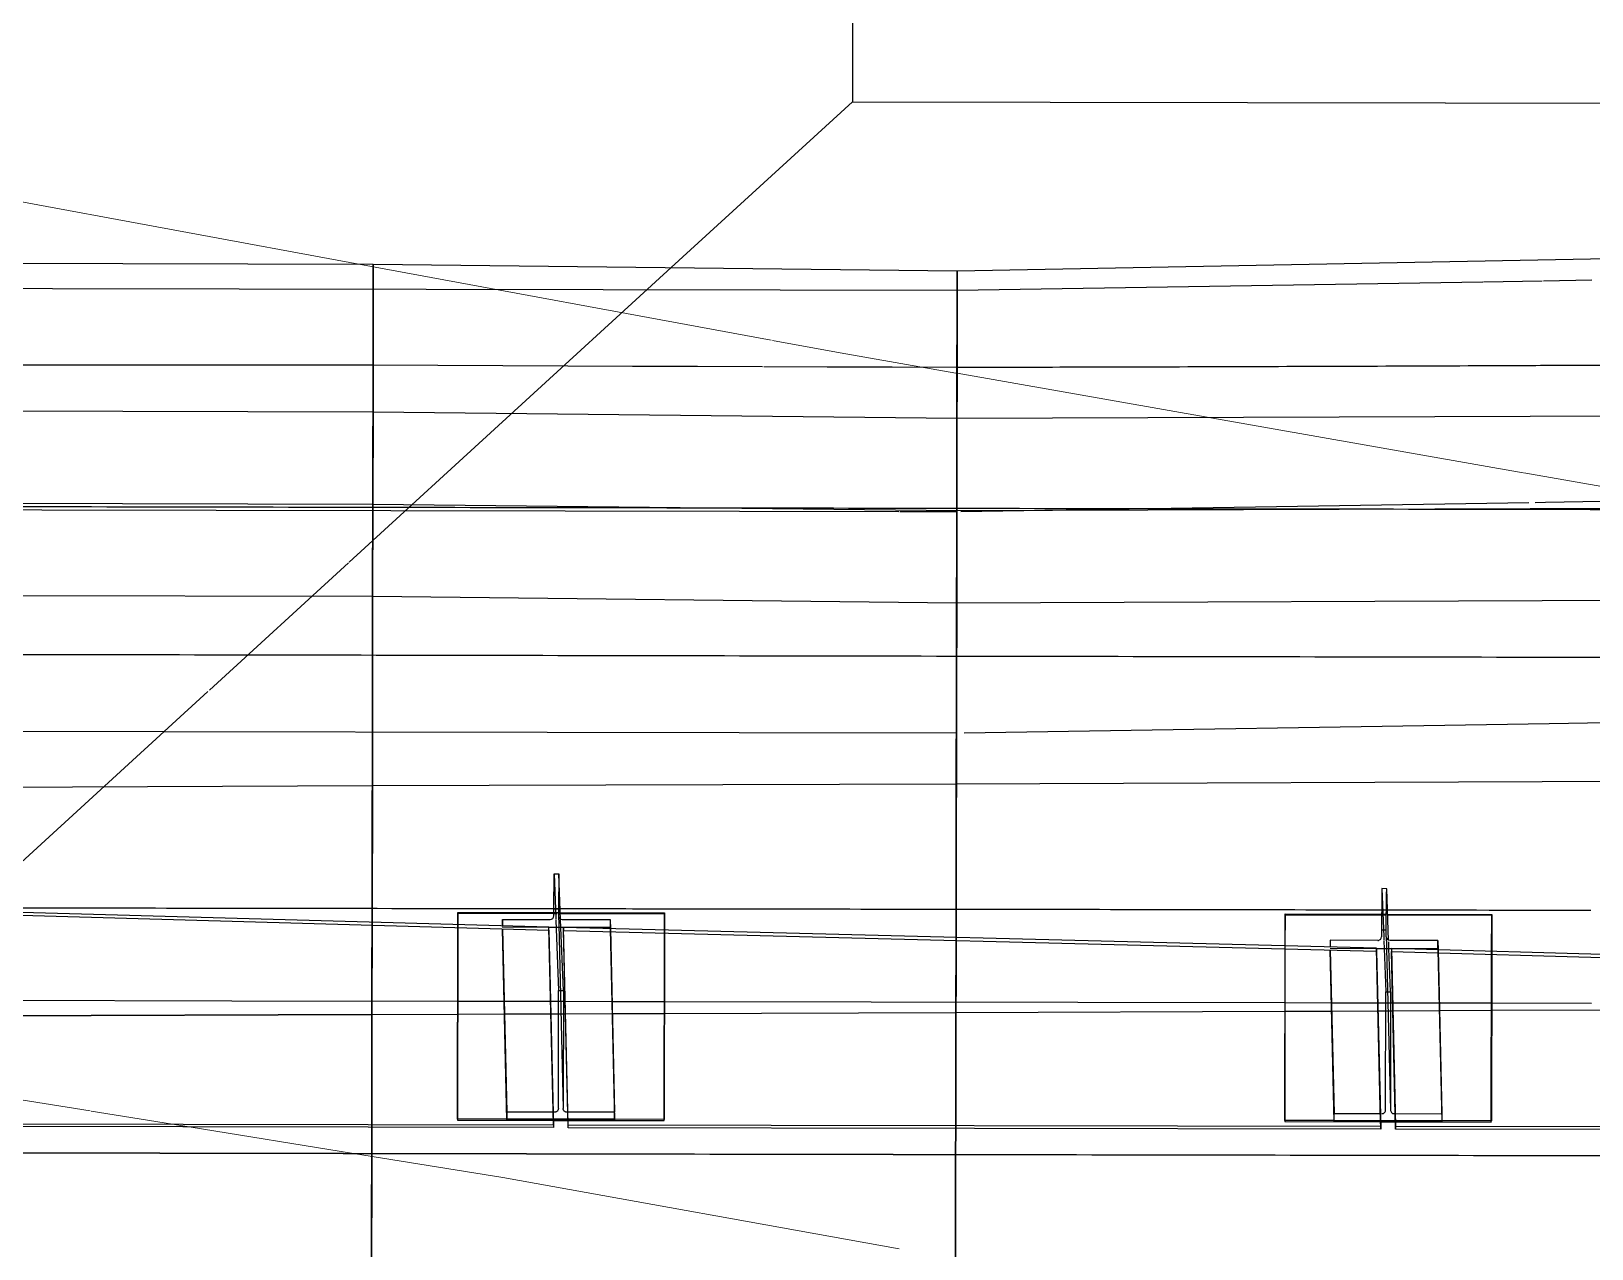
# Model space of a CAD drawing. Header units: metres. Extents: x -1147 to -802, y 5 to 567.
# Drawn here: x -996.634 to -994.52, y 509.328 to 510.978 of the extents above; entities that cross this region are included whole.
import ezdxf

# ---------------------------------------------------------------- set-up
doc = ezdxf.new("R2010")
doc.units = ezdxf.units.M
doc.layers.add('A-GENM', color=7, linetype='Continuous', lineweight=35)

# ---------------------------------------------------------------- blocks, each defined once
blk = doc.blocks.new('T2DPAA-T2D-PWA-SU-M2D-000002_dwg-40815123-DRG-2873010 - GENERAL ARRANGEMENT PLAN')
at = {"color": 7, "lineweight": 18, "true_color": 0xf0f0f0}
for p, q in [((-191.4728, 1036.8991), (-191.434, 1036.3993)), ((-191.434, 1036.3993), (-191.39, 1035.8328)), ((-192.5797, 1035.893), (-192.6002, 1036.0968)), ((-192.5351, 1035.3489), (-192.5797, 1035.893)), ((-191.3899, 1035.8309), (-191.3827, 1035.7381)), ((-191.3827, 1035.7381), (-191.369, 1035.5794)), ((-191.3688, 1035.5778), (-191.3019, 1034.802))]:
    blk.add_line(p, q, dxfattribs=at)
at = {"color": 254, "lineweight": 18, "true_color": 0xeaeaea}
for p, q in [((-192.6364, 1036.4566), (-192.6713, 1036.8036)), ((-192.6228, 1036.3211), (-192.6363, 1036.4551)), ((-192.6002, 1036.0969), (-192.6228, 1036.3211))]:
    blk.add_line(p, q, dxfattribs=at)
at = {"color": 7, "lineweight": 18, "true_color": 0xf0f0f0, "flags": 128}
blk.add_lwpolyline([(-191.3018, 1034.8008), (-191.2574, 1034.2872), (-191.1292, 1032.8582)], dxfattribs=at)
blk = doc.blocks.new('T2DPAA-T2D-PWA-SU-M2D-000100_Survey_rvt-1-DRG-2873010 - GENERAL ARRANGEMENT PLAN')
at = {"color": 254, "lineweight": 18, "true_color": 0xe1e1e1, "rotation": 75.11694444444437}
blk.add_blockref('T2DPAA-T2D-PWA-SU-M2D-000002_dwg-40815123-DRG-2873010 - GENERAL ARRANGEMENT PLAN', (-45.8213, 429.4778), dxfattribs=at)
blk = doc.blocks.new('T2DPAA-T2D-C3S-RW-M2D-100010_dwg-40802999-DRG-2873010 - GENERAL ARRANGEMENT PLAN')
at = {"color": 254, "lineweight": 25, "true_color": 0xd5d5d5}
for p, q in [((26.9635, -640.0923), (26.8267, -639.5739)), ((27.0416, -640.3883), (26.9635, -640.0923)), ((27.0576, -640.4491), (27.0416, -640.3883)), ((27.0737, -640.51), (27.0576, -640.4491)), ((27.0772, -640.5232), (27.0737, -640.51)), ((27.0781, -640.5267), (27.0774, -640.524)), ((27.0788, -640.5293), (27.0781, -640.5267)), ((27.0949, -640.5903), (27.0788, -640.5293)), ((27.113, -640.659), (27.0949, -640.5903)), ((27.3276, -641.4722), (27.113, -640.659)), ((27.3436, -641.533), (27.3276, -641.4722)), ((27.3597, -641.5938), (27.3436, -641.533)), ((27.3632, -641.6071), (27.3597, -641.5938)), ((27.3641, -641.6106), (27.3634, -641.608)), ((27.3648, -641.6132), (27.3641, -641.6106)), ((27.3809, -641.6742), (27.3648, -641.6132)), ((27.399, -641.7429), (27.3809, -641.6742)), ((27.4336, -641.8739), (27.399, -641.7429))]:
    blk.add_line(p, q, dxfattribs=at)
at = {"color": 254, "lineweight": 25, "true_color": 0xe1e1e1}
for p, q in [((27.837, -640.7967), (27.8568, -640.8715)), ((28.1468, -640.795), (28.3407, -641.4804)), ((27.8582, -640.8766), (28.0678, -641.6176)), ((28.341, -641.4813), (28.3626, -641.5576)), ((28.3631, -641.5594), (28.381, -641.6225))]:
    blk.add_line(p, q, dxfattribs=at)
at = {"color": 254, "lineweight": 25, "true_color": 0xe1e1e1, "flags": 128}
for points in [[(27.7693, -639.3642), (27.9633, -640.0992), (28.1468, -640.795)], [(27.48, -639.4437), (27.7816, -640.5867), (27.8367, -640.7955)], [(27.2261, -639.6573), (27.4916, -640.6632), (27.5667, -640.948)], [(27.5695, -640.9583), (27.7852, -641.7209), (28.0562, -642.6723), (28.319, -643.5797)], [(28.07, -641.6255), (28.0739, -641.6393), (28.3447, -642.5901), (28.609, -643.5026)]]:
    blk.add_lwpolyline(points, dxfattribs=at)
blk = doc.blocks.new('T2DPAA-T2D-PWC-RW-M2D-100010_RoadDesign_rvt-1-DRG-2873010 - GENERAL ARRANGEMENT PLAN')
at = {"color": 254, "lineweight": 18, "true_color": 0xe3e3e3, "rotation": 75.11694444444437}
blk.add_blockref('T2DPAA-T2D-C3S-RW-M2D-100010_dwg-40802999-DRG-2873010 - GENERAL ARRANGEMENT PLAN', (-1722.337, 648.0105), dxfattribs=at)
blk = doc.blocks.new('CappingBeam_RS39A_CB04 - CappingBeam_RS39A_CB04-57951987-DRG-2873010 - GENERAL ARRANGEMENT PLAN')
at = {"layer": 'A-GENM', "color": 253, "lineweight": 25, "true_color": 0xa3a3a3}
blk.add_open_spline([(109.4872, -4.711), (109.5435, -4.9245), (109.6562, -5.3515), (109.8816, -6.2056), (110.1633, -7.2733), (110.5014, -8.5546), (110.8394, -9.8358), (111.1775, -11.1169), (111.4334, -12.0866), (111.5765, -12.6293), (111.6071, -12.7449)], degree=3, knots=[0, 0, 0, 0, 0.0208333, 0.0416667, 0.0833333, 0.125, 0.1666667, 0.2083333, 0.25, 0.2612826, 0.2612826, 0.2612826, 0.2612826], dxfattribs=at)
at = {"layer": 'A-GENM', "color": 9, "lineweight": 25, "true_color": 0xbebebe}
for points in [[(110.5014, -8.5546), (110.6141, -8.9816), (110.7268, -9.4087), (110.8394, -9.8358)], [(110.8394, -9.8358), (110.9521, -10.2628), (111.0648, -10.6899), (111.1775, -11.1169)]]:
    blk.add_open_spline(points, degree=3, dxfattribs=at)
blk = doc.blocks.new('SCR_SW_4 - SCR_SW_4-66993695-DRG-2873010 - GENERAL ARRANGEMENT PLAN')
at = {"layer": 'A-GENM', "color": 253, "lineweight": 25, "true_color": 0xa3a3a3}
for p, q in [((0.0067, 0.2675), (1.1004, 0.2963)), ((1.1004, 0.2963), (1.1004, 0.2924)), ((1.1004, 0.2963), (1.1024, 0.0059)), ((1.1004, 0.2924), (0.0067, 0.2635)), ((1.1025, -0.0039), (1.1004, 0.2924)), ((0, 0), (0.0067, 0.2672)), ((0.0067, 0.2635), (0, -0.004)), ((0.0067, 0.2635), (0.0067, 0.2675)), ((1.1024, 0), (0.0001, 0)), ((1.1024, 0.0059), (1.1025, 0)), ((1.1025, -0.0039), (1.1025, 0)), ((0, 0), (0, -0.004)), ((0, -0.004), (1.1025, -0.0039))]:
    blk.add_line(p, q, dxfattribs=at)
blk = doc.blocks.new('SCR_SW_5 - SCR_SW_5-66993696-DRG-2873010 - GENERAL ARRANGEMENT PLAN')
at = {"layer": 'A-GENM', "color": 253, "lineweight": 25, "true_color": 0xa3a3a3}
for p, q in [((0.0061, 0.2411), (1.1077, 0.267)), ((1.1077, 0.263), (0.0061, 0.2371)), ((1.1009, 0), (1.1077, 0.267)), ((1.1009, -0.004), (1.1077, 0.263)), ((1.1077, 0.267), (1.1077, 0.263)), ((0.0061, 0.2371), (0, -0.0039)), ((0.0002, 0.0059), (0.0061, 0.2408)), ((0.0061, 0.2411), (0.0061, 0.2371)), ((0, 0), (0.0002, 0.0059)), ((0, -0.0039), (0, 0)), ((1.1009, 0), (0.0001, 0)), ((0, -0.0039), (1.1009, -0.004)), ((1.1009, -0.004), (1.1009, 0))]:
    blk.add_line(p, q, dxfattribs=at)
blk = doc.blocks.new('SCR_SW_6 - SCR_SW_6-66993697-DRG-2873010 - GENERAL ARRANGEMENT PLAN')
at = {"layer": 'A-GENM', "color": 253, "lineweight": 25, "true_color": 0xa3a3a3}
for p, q in [((0.0053, 0.2117), (1.107, 0.2405)), ((1.107, 0.2366), (0.0053, 0.2077)), ((1.107, 0.2405), (1.101, 0)), ((1.101, -0.004), (1.107, 0.2366)), ((1.107, 0.2405), (1.107, 0.2366)), ((0.0053, 0.2077), (0.0053, 0.2117)), ((0.0053, 0.2077), (0, -0.004)), ((0.0053, 0.2114), (0.0002, 0.0059)), ((0.0002, 0.0059), (0, 0)), ((0, 0), (0, -0.004)), ((1.101, 0), (0.0001, 0)), ((0, -0.004), (1.101, -0.004)), ((1.101, 0), (1.101, -0.004))]:
    blk.add_line(p, q, dxfattribs=at)
blk = doc.blocks.new('POST_1780_1A_250UB - 1A-68650723-DRG-2873010 - GENERAL ARRANGEMENT PLAN')
at = {"layer": 'A-GENM', "color": 253, "lineweight": 25, "true_color": 0xa3a3a3}
for p, q in [((-1096.3565, 509.7881), (-1096.3561, 509.8359)), ((-1096.3561, 509.836), (-1096.3497, 509.836)), ((-1096.3561, 509.8359), (-1096.3543, 509.7881)), ((-1096.3497, 509.8359), (-1096.3501, 509.7881)), ((-1096.3474, 509.7738), (-1096.3497, 509.8359)), ((-1096.4263, 509.7654), (-1096.4263, 509.7743)), ((-1096.4263, 509.7743), (-1096.4261, 509.7654)), ((-1096.4263, 509.7743), (-1096.3615, 509.7742)), ((-1096.3565, 509.7791), (-1096.3565, 509.7881)), ((-1096.3501, 509.7881), (-1096.3565, 509.7881)), ((-1096.3543, 509.7881), (-1096.354, 509.7791)), ((-1096.354, 509.7791), (-1096.3538, 509.7742)), ((-1096.3537, 509.773), (-1096.3501, 509.6779)), ((-1096.3501, 509.7881), (-1096.3501, 509.7791)), ((-1096.3501, 509.779), (-1096.3499, 509.7678)), ((-1096.3499, 509.7678), (-1096.344, 509.518)), ((-1096.3437, 509.6779), (-1096.3474, 509.7738)), ((-1096.3451, 509.7741), (-1096.2803, 509.774)), ((-1096.2803, 509.774), (-1096.2804, 509.7632)), ((-1096.2803, 509.774), (-1096.28, 509.7615)), ((-1096.3633, 509.7634), (-1096.4264, 509.7635)), ((-1096.4202, 509.5021), (-1096.4263, 509.7615)), ((-1096.426, 509.7615), (-1096.4202, 509.5132)), ((-1096.2804, 509.7632), (-1096.3633, 509.7634)), ((-1096.2803, 509.7615), (-1096.2742, 509.5019)), ((-1096.28, 509.7615), (-1096.2742, 509.5129)), ((-1096.3504, 509.5181), (-1096.3501, 509.6779)), ((-1096.3501, 509.6779), (-1096.3477, 509.6779)), ((-1096.3469, 509.6779), (-1096.3437, 509.6779)), ((-1096.3437, 509.6779), (-1096.344, 509.5181)), ((-1096.4202, 509.5132), (-1096.4202, 509.5021)), ((-1096.3576, 509.5131), (-1096.4202, 509.5132)), ((-1096.3573, 509.502), (-1096.4202, 509.5021)), ((-1096.3554, 509.5131), (-1096.3568, 509.5131)), ((-1096.3373, 509.502), (-1096.3568, 509.502)), ((-1096.2745, 509.5129), (-1096.3375, 509.513)), ((-1096.2742, 509.5019), (-1096.3373, 509.502)), ((-1096.2742, 509.5019), (-1096.2742, 509.5129))]:
    blk.add_line(p, q, dxfattribs=at)
for centre, start_param, end_param in [((-1096.3615, 509.7791), 4.686779, 6.257575), ((-1096.3451, 509.7791), 3.115983, 4.686779)]:
    blk.add_ellipse(centre, major_axis=(0.005, 0.00012), ratio=0.989154, start_param=start_param, end_param=end_param, dxfattribs=at)
for points in [[(-1096.3518, 509.5146), (-1096.3521, 509.5143), (-1096.3526, 509.5139), (-1096.3532, 509.5136), (-1096.3535, 509.5135)], [(-1096.3504, 509.5181), (-1096.3504, 509.5177), (-1096.3505, 509.5168), (-1096.351, 509.5156), (-1096.3515, 509.5149), (-1096.3518, 509.5146)], [(-1096.3426, 509.5146), (-1096.3429, 509.5149), (-1096.3434, 509.5156), (-1096.3439, 509.5168), (-1096.344, 509.5177), (-1096.344, 509.5181)], [(-1096.3409, 509.5134), (-1096.3412, 509.5136), (-1096.3418, 509.5139), (-1096.3423, 509.5143), (-1096.3426, 509.5146)], [(-1096.339, 509.513), (-1096.3393, 509.5131), (-1096.34, 509.5131), (-1096.3406, 509.5133), (-1096.3409, 509.5134)]]:
    blk.add_open_spline(points, degree=3, dxfattribs=at)
for points in [[(-1096.3544, 509.5132), (-1096.3545, 509.5132), (-1096.3548, 509.5131), (-1096.3551, 509.5131), (-1096.3553, 509.5131), (-1096.3554, 509.5131)], [(-1096.3535, 509.5135), (-1096.3536, 509.5134), (-1096.3538, 509.5133), (-1096.3541, 509.5132), (-1096.3543, 509.5132), (-1096.3544, 509.5132)]]:
    blk.add_open_spline(points, degree=3, knots=[-1, -1, -1, -1, -0.571429, -0.285714, 0, 0, 0, 0], dxfattribs=at)
blk = doc.blocks.new('POST_1600_1A_250UB - 1A-68650724-DRG-2873010 - GENERAL ARRANGEMENT PLAN')
at = {"layer": 'A-GENM', "color": 253, "lineweight": 25, "true_color": 0xa3a3a3}
for p, q in [((-1095.2344, 509.8159), (-1095.2345, 509.8079)), ((-1095.228, 509.8158), (-1095.2344, 509.8159)), ((-1095.2344, 509.8159), (-1095.232, 509.7507)), ((-1095.2281, 509.8079), (-1095.228, 509.8158)), ((-1095.2254, 509.7457), (-1095.228, 509.8158)), ((-1095.2345, 509.8079), (-1095.2349, 509.7597)), ((-1095.2285, 509.7597), (-1095.2281, 509.8079)), ((-1095.2364, 509.7472), (-1095.238, 509.7461)), ((-1095.2349, 509.7597), (-1095.2349, 509.7507)), ((-1095.2285, 509.7597), (-1095.2349, 509.7597)), ((-1095.232, 509.7507), (-1095.2318, 509.7457)), ((-1095.2285, 509.7507), (-1095.2285, 509.7597)), ((-1095.2285, 509.7505), (-1095.2282, 509.7394)), ((-1095.2254, 509.7461), (-1095.227, 509.7472)), ((-1095.2399, 509.7457), (-1095.3047, 509.7459)), ((-1095.3047, 509.7459), (-1095.3047, 509.7368)), ((-1095.3047, 509.7459), (-1095.3045, 509.7368)), ((-1095.3047, 509.7351), (-1095.2418, 509.735)), ((-1095.2992, 509.5001), (-1095.3047, 509.7328)), ((-1095.3044, 509.7328), (-1095.2992, 509.5112)), ((-1095.2418, 509.735), (-1095.1587, 509.7348)), ((-1095.238, 509.7461), (-1095.2389, 509.7458)), ((-1095.2317, 509.7447), (-1095.2314, 509.7349)), ((-1095.2314, 509.7349), (-1095.2291, 509.6759)), ((-1095.2282, 509.7394), (-1095.2281, 509.7349)), ((-1095.2281, 509.7349), (-1095.223, 509.516)), ((-1095.2235, 509.7457), (-1095.2254, 509.7461)), ((-1095.225, 509.7349), (-1095.2253, 509.7438)), ((-1095.2227, 509.6759), (-1095.225, 509.7349)), ((-1095.1587, 509.7456), (-1095.2235, 509.7457)), ((-1095.1587, 509.7348), (-1095.1587, 509.7456)), ((-1095.1587, 509.7456), (-1095.1584, 509.7329)), ((-1095.1587, 509.7329), (-1095.1532, 509.4999)), ((-1095.1584, 509.7329), (-1095.1532, 509.5109)), ((-1095.2294, 509.5162), (-1095.2291, 509.6759)), ((-1095.2291, 509.6759), (-1095.2268, 509.6759)), ((-1095.2257, 509.6759), (-1095.2227, 509.6759)), ((-1095.2227, 509.6759), (-1095.223, 509.5161)), ((-1095.2992, 509.5001), (-1095.2992, 509.5112)), ((-1095.2992, 509.5112), (-1095.2366, 509.5111)), ((-1095.2363, 509.5), (-1095.2992, 509.5001)), ((-1095.2163, 509.5), (-1095.2363, 509.5)), ((-1095.2344, 509.5111), (-1095.2334, 509.5112)), ((-1095.2334, 509.5112), (-1095.2325, 509.5115)), ((-1095.2325, 509.5115), (-1095.2309, 509.5126)), ((-1095.2216, 509.5126), (-1095.2199, 509.5115)), ((-1095.2199, 509.5115), (-1095.218, 509.5111)), ((-1095.2166, 509.5111), (-1095.1535, 509.5109)), ((-1095.1532, 509.4999), (-1095.2163, 509.5)), ((-1095.1532, 509.5109), (-1095.1532, 509.4999))]:
    blk.add_line(p, q, dxfattribs=at)
for centre, start_param, end_param in [((-1095.2399, 509.7507), 5.472472, 6.257893), ((-1095.2235, 509.7507), 3.116277, 3.901699), ((-1095.2399, 509.7507), 4.687085, 4.78717), ((-1095.2399, 509.7507), 4.78717, 4.887255)]:
    blk.add_ellipse(centre, major_axis=(0.005, 0.00012), ratio=0.989156, start_param=start_param, end_param=end_param, dxfattribs=at)
for points in [[(-1095.2309, 509.5126), (-1095.2304, 509.5131), (-1095.2297, 509.5142), (-1095.2294, 509.5155), (-1095.2294, 509.5162)], [(-1095.223, 509.5161), (-1095.223, 509.5155), (-1095.2227, 509.5142), (-1095.222, 509.513), (-1095.2216, 509.5126)]]:
    blk.add_open_spline(points, degree=3, dxfattribs=at)
blk = doc.blocks.new('PLATE ph - PLATE ph-V16-DRG-2873010 - GENERAL ARRANGEMENT PLAN')
at = {"layer": 'A-GENM', "color": 253, "lineweight": 25, "true_color": 0xa3a3a3}
for p, q in [((-1096.4867, 509.7822), (-1096.4868, 509.7671)), ((-1096.4867, 509.7822), (-1096.4865, 509.7837)), ((-1096.3568, 509.7819), (-1096.4867, 509.7822)), ((-1096.4865, 509.7837), (-1096.3568, 509.7834)), ((-1096.4865, 509.7671), (-1096.4865, 509.7822)), ((-1096.3565, 509.7834), (-1096.3501, 509.7834)), ((-1096.3521, 509.7819), (-1096.3565, 509.7819)), ((-1096.3477, 509.7834), (-1096.2065, 509.7831)), ((-1096.2067, 509.7816), (-1096.3477, 509.7819)), ((-1096.2068, 509.7596), (-1096.2067, 509.7816)), ((-1096.2065, 509.7831), (-1096.2067, 509.7816)), ((-1096.2065, 509.7831), (-1096.2066, 509.7596)), ((-1096.4868, 509.7671), (-1096.4872, 509.5023)), ((-1096.487, 509.5038), (-1096.4865, 509.7671)), ((-1096.2072, 509.5017), (-1096.2068, 509.7596)), ((-1096.2066, 509.7596), (-1096.207, 509.5032)), ((-1096.487, 509.5038), (-1096.4872, 509.5023)), ((-1096.4872, 509.5023), (-1096.3573, 509.502)), ((-1096.4203, 509.5036), (-1096.487, 509.5038)), ((-1096.3573, 509.5035), (-1096.4203, 509.5036)), ((-1096.3373, 509.5035), (-1096.3568, 509.5035)), ((-1096.3568, 509.502), (-1096.3373, 509.502)), ((-1096.2743, 509.5034), (-1096.3373, 509.5035)), ((-1096.3373, 509.502), (-1096.2072, 509.5017)), ((-1096.2072, 509.5032), (-1096.2743, 509.5034)), ((-1096.2072, 509.5017), (-1096.207, 509.5032))]:
    blk.add_line(p, q, dxfattribs=at)
blk = doc.blocks.new('PLATE ph - PLATE ph-V17-DRG-2873010 - GENERAL ARRANGEMENT PLAN')
at = {"layer": 'A-GENM', "color": 253, "lineweight": 25, "true_color": 0xa3a3a3}
for p, q in [((-1095.3657, 509.7802), (-1095.3658, 509.7384)), ((-1095.3657, 509.7802), (-1095.3655, 509.7817)), ((-1095.2347, 509.7799), (-1095.3657, 509.7802)), ((-1095.3656, 509.7383), (-1095.3655, 509.7802)), ((-1095.3655, 509.7817), (-1095.2347, 509.7814)), ((-1095.2347, 509.7814), (-1095.2283, 509.7814)), ((-1095.2283, 509.7799), (-1095.2347, 509.7799)), ((-1095.2267, 509.7814), (-1095.0855, 509.7811)), ((-1095.0857, 509.7796), (-1095.2267, 509.7799)), ((-1095.0858, 509.7309), (-1095.0857, 509.7796)), ((-1095.0855, 509.7811), (-1095.0857, 509.7796)), ((-1095.0855, 509.7811), (-1095.0856, 509.7309)), ((-1095.3658, 509.7384), (-1095.3662, 509.5003)), ((-1095.366, 509.5018), (-1095.3656, 509.7383)), ((-1095.0862, 509.4997), (-1095.0858, 509.7309)), ((-1095.0856, 509.7309), (-1095.086, 509.5012)), ((-1095.366, 509.5018), (-1095.3662, 509.5003)), ((-1095.3662, 509.5003), (-1095.2363, 509.5)), ((-1095.2993, 509.5016), (-1095.366, 509.5018)), ((-1095.2364, 509.5015), (-1095.2993, 509.5016)), ((-1095.2163, 509.5015), (-1095.2364, 509.5015)), ((-1095.2363, 509.5), (-1095.2163, 509.5)), ((-1095.1533, 509.5014), (-1095.2163, 509.5015)), ((-1095.2163, 509.5), (-1095.0862, 509.4997)), ((-1095.0862, 509.5012), (-1095.1533, 509.5014)), ((-1095.0862, 509.4997), (-1095.086, 509.5012))]:
    blk.add_line(p, q, dxfattribs=at)
blk = doc.blocks.new('Top of Pavement - RL A - Top of Pavement - RL A-68818558-DRG-2873010 - GENERAL ARRANGEMENT PLAN')
at = {"layer": 'A-GENM', "color": 9, "lineweight": 25, "true_color": 0xbebebe}
for points, knots in [([(111.735, -9.7999), (111.7343, -9.7974), (111.6778, -9.5833), (111.5655, -9.1576), (111.398, -8.5228), (111.2305, -7.8881), (111.063, -7.2534), (110.8955, -6.6187), (110.756, -6.0897), (110.6443, -5.6666), (110.5606, -5.3492), (110.4768, -5.0318), (110.4011, -4.7447), (110.3532, -4.5633), (110.3333, -4.4877)], [0.29994541, 0.29994541, 0.29994541, 0.29994541, 0.3, 0.30454545, 0.30909091, 0.31363636, 0.31818182, 0.32272727, 0.32727273, 0.32954545, 0.33181818, 0.33409091, 0.33636364, 0.33798706, 0.33798706, 0.33798706, 0.33798706]), ([(112.4029, -12.3311), (112.347, -12.1195), (112.2354, -11.6964), (112.0679, -11.0617), (111.9011, -10.4297), (111.7902, -10.0092), (111.7351, -9.8003)], [0.28181818, 0.28181818, 0.28181818, 0.28181818, 0.28636364, 0.29090909, 0.29545455, 0.29994277, 0.29994277, 0.29994277, 0.29994277])]:
    blk.add_open_spline(points, degree=3, knots=knots, dxfattribs=at)
blk.add_open_spline([(111.2038, -8.5704), (111.2597, -8.7819), (111.3713, -9.2051), (111.5388, -9.8398), (111.7063, -10.4745), (111.8179, -10.8976), (111.8737, -11.1092)], degree=3, dxfattribs=at)
blk = doc.blocks.new('T2DPAA-T2D-C3S-RS-M3D-100334_rvt-1-DRG-2873010 - GENERAL ARRANGEMENT PLAN')
at = {"layer": 'A-GENM', "color": 254, "lineweight": 25, "true_color": 0xd1d1d1}
for p, q in [((-1095.9507, 511.9642), (-1095.952, 510.8819)), ((-1095.952, 510.8819), (-1096.1975, 510.6574)), ((-1095.952, 510.8819), (-1095.1488, 510.8805)), ((-1095.1482, 510.8805), (-1094.8851, 510.88)), ((-1096.1975, 510.6574), (-1096.6339, 510.2582)), ((-1096.6348, 510.2574), (-1096.8233, 510.085)), ((-1096.8256, 510.0829), (-1097.1463, 509.7896)), ((-1095.8121, 509.4558), (-1095.8123, 509.3563)), ((-1095.8123, 509.3563), (-1095.8121, 509.4558)), ((-1095.8123, 509.3563), (-1095.8124, 509.2558)), ((-1095.8124, 509.2558), (-1095.8123, 509.3563))]:
    blk.add_line(p, q, dxfattribs=at)
at = {"layer": 'A-GENM', "color": 253, "lineweight": 25, "true_color": 0xa3a3a3}
for p, q in [((-1095.8099, 510.6531), (-1094.2012, 510.6831)), ((-1101.3812, 510.6736), (-1096.6013, 510.662)), ((-1096.6013, 510.662), (-1096.6016, 510.462)), ((-1096.6016, 510.462), (-1096.6013, 510.662)), ((-1096.6015, 510.5347), (-1096.6013, 510.662)), ((-1096.6013, 510.662), (-1096.6015, 510.5347)), ((-1096.6013, 510.662), (-1095.8099, 510.6531)), ((-1095.8103, 510.4531), (-1095.8099, 510.6531)), ((-1095.8099, 510.6531), (-1095.8103, 510.4531)), ((-1095.8099, 510.6531), (-1095.8102, 510.5317)), ((-1095.8102, 510.5317), (-1095.8099, 510.6531)), ((-1096.6015, 510.5249), (-1096.6015, 510.5347)), ((-1096.6015, 510.5347), (-1096.6015, 510.5249)), ((-1095.8102, 510.5317), (-1095.8102, 510.5219)), ((-1095.8102, 510.5219), (-1095.8102, 510.5317)), ((-1096.5136, 510.5246), (-1096.6015, 510.5249)), ((-1096.4257, 510.5242), (-1096.5136, 510.5246)), ((-1096.3377, 510.5239), (-1096.4257, 510.5242)), ((-1096.2498, 510.5235), (-1096.3377, 510.5239)), ((-1096.1619, 510.5232), (-1096.2498, 510.5235)), ((-1101.3816, 510.4736), (-1096.6016, 510.462)), ((-1096.6016, 510.462), (-1096.6018, 510.337)), ((-1096.6018, 510.337), (-1096.6016, 510.462)), ((-1096.6016, 510.462), (-1095.8103, 510.4531)), ((-1095.8105, 510.3281), (-1095.8103, 510.4531)), ((-1095.8103, 510.4531), (-1095.8105, 510.3281)), ((-1095.8103, 510.4531), (-1094.2016, 510.4592)), ((-1095.8104, 510.376), (-1095.8106, 510.2888)), ((-1101.3818, 510.3486), (-1096.6018, 510.337)), ((-1096.6018, 510.337), (-1096.6021, 510.212)), ((-1096.6021, 510.212), (-1096.6018, 510.337)), ((-1096.6018, 510.337), (-1095.8105, 510.3281)), ((-1095.8107, 510.2031), (-1095.8105, 510.3281)), ((-1095.8105, 510.3281), (-1095.8107, 510.2031)), ((-1095.8105, 510.3281), (-1094.2018, 510.3342)), ((-1095.8106, 510.2888), (-1095.8108, 510.1869)), ((-1101.382, 510.2236), (-1096.6021, 510.212)), ((-1096.6021, 510.212), (-1096.6025, 509.9555)), ((-1096.6025, 509.9555), (-1096.6021, 510.212)), ((-1096.6021, 510.212), (-1095.8107, 510.2031)), ((-1095.8112, 509.9578), (-1095.8107, 510.2031)), ((-1095.8107, 510.2031), (-1095.8112, 509.9578)), ((-1095.8107, 510.2031), (-1094.2021, 510.2092)), ((-1095.8112, 509.9578), (-1094.2025, 509.9647)), ((-1095.8112, 509.9578), (-1094.2025, 509.9647)), ((-1101.0621, 509.9367), (-1096.6025, 509.9555)), ((-1101.0621, 509.9367), (-1096.6025, 509.9555)), ((-1096.6025, 509.9555), (-1096.6028, 509.7704)), ((-1096.6028, 509.7704), (-1096.6025, 509.9555)), ((-1096.6025, 509.9555), (-1095.8112, 509.9578)), ((-1096.6025, 509.9555), (-1095.8112, 509.9578)), ((-1095.8116, 509.7496), (-1095.8112, 509.9578)), ((-1095.8112, 509.9578), (-1095.8116, 509.7496)), ((-1096.6028, 509.7704), (-1096.6027, 509.8672)), ((-1096.6027, 509.8672), (-1096.6028, 509.7704)), ((-1096.6028, 509.7704), (-1096.6031, 509.6456)), ((-1096.6031, 509.6456), (-1096.6028, 509.7704)), ((-1096.603, 509.7028), (-1096.6028, 509.7704)), ((-1096.6028, 509.7704), (-1096.603, 509.7028)), ((-1095.8117, 509.648), (-1095.8116, 509.7496)), ((-1095.8116, 509.7496), (-1095.8117, 509.648)), ((-1096.6033, 509.5384), (-1096.603, 509.7028)), ((-1096.603, 509.7028), (-1096.6033, 509.5384)), ((-1097.3292, 509.6426), (-1096.6031, 509.6456)), ((-1096.6031, 509.6456), (-1097.3292, 509.6426)), ((-1096.6031, 509.6456), (-1096.6033, 509.4926)), ((-1096.6033, 509.4926), (-1096.6031, 509.6456)), ((-1096.6031, 509.6456), (-1096.487, 509.646)), ((-1096.6031, 509.6456), (-1096.487, 509.646)), ((-1096.487, 509.646), (-1096.4236, 509.6461)), ((-1096.487, 509.646), (-1096.4236, 509.6461)), ((-1096.4236, 509.6461), (-1096.3607, 509.6463)), ((-1096.4236, 509.6461), (-1096.3607, 509.6463)), ((-1096.3607, 509.6463), (-1096.347, 509.6464)), ((-1096.3607, 509.6463), (-1096.347, 509.6464)), ((-1096.3463, 509.6464), (-1096.3438, 509.6464)), ((-1096.3463, 509.6464), (-1096.3438, 509.6464)), ((-1096.3438, 509.6464), (-1096.3407, 509.6464)), ((-1096.3438, 509.6464), (-1096.3407, 509.6464)), ((-1096.3407, 509.6464), (-1096.2776, 509.6466)), ((-1096.3407, 509.6464), (-1096.2776, 509.6466)), ((-1096.2776, 509.6466), (-1096.207, 509.6468)), ((-1096.2776, 509.6466), (-1096.207, 509.6468)), ((-1096.207, 509.6468), (-1095.8117, 509.648)), ((-1096.207, 509.6468), (-1095.8117, 509.648)), ((-1095.812, 509.4912), (-1095.8117, 509.648)), ((-1095.8117, 509.648), (-1095.812, 509.4912)), ((-1095.8117, 509.648), (-1095.366, 509.6499)), ((-1095.8117, 509.648), (-1095.366, 509.6499)), ((-1095.366, 509.6499), (-1095.3028, 509.6501)), ((-1095.366, 509.6499), (-1095.3028, 509.6501)), ((-1095.3028, 509.6501), (-1095.2399, 509.6504)), ((-1095.3028, 509.6501), (-1095.2399, 509.6504)), ((-1095.2399, 509.6504), (-1095.2262, 509.6505)), ((-1095.2399, 509.6504), (-1095.2262, 509.6505)), ((-1095.2253, 509.6505), (-1095.2228, 509.6505)), ((-1095.2253, 509.6505), (-1095.2228, 509.6505)), ((-1095.2228, 509.6505), (-1095.2198, 509.6505)), ((-1095.2228, 509.6505), (-1095.2198, 509.6505)), ((-1095.2198, 509.6505), (-1095.1568, 509.6508)), ((-1095.2198, 509.6505), (-1095.1568, 509.6508)), ((-1095.1568, 509.6508), (-1095.086, 509.6511)), ((-1095.1568, 509.6508), (-1095.086, 509.6511)), ((-1095.086, 509.6511), (-1094.2467, 509.6547)), ((-1095.086, 509.6511), (-1094.2467, 509.6547)), ((-1096.6033, 509.4926), (-1096.6033, 509.5384)), ((-1096.6033, 509.5384), (-1096.6033, 509.4926)), ((-1096.6034, 509.4572), (-1096.6033, 509.4926)), ((-1096.6033, 509.4926), (-1096.6034, 509.4572)), ((-1096.6033, 509.4926), (-1096.6034, 509.4572)), ((-1096.6034, 509.4572), (-1096.6033, 509.4926)), ((-1095.8121, 509.4558), (-1095.812, 509.4912)), ((-1095.812, 509.4912), (-1095.8121, 509.4558))]:
    blk.add_line(p, q, dxfattribs=at)
at = {"layer": 'A-GENM', "color": 9, "lineweight": 25, "true_color": 0xbebebe}
for p, q in [((-1096.074, 510.5229), (-1096.1619, 510.5232)), ((-1095.8102, 510.5219), (-1095.8103, 510.428)), ((-1095.8103, 510.428), (-1095.8102, 510.5219)), ((-1095.8104, 510.4263), (-1095.8104, 510.376)), ((-1095.8104, 510.376), (-1095.8104, 510.4263)), ((-1095.8108, 510.1869), (-1095.811, 510.0557)), ((-1095.811, 510.0557), (-1095.8108, 510.1869)), ((-1095.8114, 509.8225), (-1095.811, 510.0557)), ((-1095.8116, 509.7496), (-1095.8114, 509.8225)), ((-1095.812, 509.4912), (-1095.8121, 509.4558)), ((-1095.8121, 509.4558), (-1095.812, 509.4912)), ((-1096.6034, 509.4572), (-1096.6038, 509.2572)), ((-1096.6038, 509.2572), (-1096.6034, 509.4572)), ((-1096.6036, 509.374), (-1096.6034, 509.4572)), ((-1096.6034, 509.4572), (-1096.6036, 509.374)), ((-1095.8124, 509.2558), (-1095.8121, 509.4558)), ((-1095.8121, 509.4558), (-1095.8124, 509.2558)), ((-1096.6038, 509.2572), (-1096.6036, 509.374)), ((-1096.6036, 509.374), (-1096.6038, 509.2572))]:
    blk.add_line(p, q, dxfattribs=at)
at = {"layer": 'A-GENM', "color": 253, "lineweight": 25, "true_color": 0xa3a3a3, "flags": 128}
for points in [[(-1096.6027, 509.8672), (-1096.6024, 510.0316), (-1096.6021, 510.196), (-1096.6018, 510.3605), (-1096.6015, 510.5249)], [(-1096.6015, 510.5249), (-1096.6018, 510.3605), (-1096.6021, 510.196), (-1096.6024, 510.0316), (-1096.6027, 509.8672)], [(-1095.8108, 510.1869), (-1095.8106, 510.2888), (-1095.8104, 510.376)]]:
    blk.add_lwpolyline(points, dxfattribs=at)
at = {"layer": 'A-GENM', "color": 9, "lineweight": 25, "true_color": 0xbebebe, "flags": 128}
for points in [[(-1095.8102, 510.5219), (-1095.8981, 510.5222), (-1095.986, 510.5225), (-1096.0722, 510.5229)], [(-1095.811, 510.0557), (-1095.8114, 509.8225), (-1095.8116, 509.7496)], [(-1095.8116, 509.7496), (-1095.8118, 509.5894), (-1095.812, 509.4912)], [(-1095.812, 509.4912), (-1095.8118, 509.5894), (-1095.8116, 509.7496)]]:
    blk.add_lwpolyline(points, dxfattribs=at)
at = {"layer": 'A-GENM', "color": 253, "lineweight": 25, "true_color": 0xa3a3a3}
for points in [[(-1096.6015, 510.5249), (-1096.7785, 510.525), (-1096.9556, 510.5251), (-1097.1326, 510.5253)], [(-1095.7105, 510.5221), (-1095.7321, 510.522), (-1095.7536, 510.522), (-1095.7752, 510.5219)], [(-1094.9164, 510.5249), (-1094.9424, 510.5248), (-1094.9683, 510.5247), (-1094.9942, 510.5246)]]:
    blk.add_open_spline(points, degree=3, dxfattribs=at)
at = {"layer": 'A-GENM', "color": 9, "lineweight": 25, "true_color": 0xbebebe}
for points in [[(-1095.7752, 510.5219), (-1095.7863, 510.5219), (-1095.7975, 510.5219), (-1095.8086, 510.5219)], [(-1095.6314, 510.5223), (-1095.6578, 510.5222), (-1095.6842, 510.5222), (-1095.7105, 510.5221)], [(-1095.4527, 510.5228), (-1095.5123, 510.5226), (-1095.5718, 510.5224), (-1095.6314, 510.5223)], [(-1095.2739, 510.5234), (-1095.3335, 510.5232), (-1095.3931, 510.523), (-1095.4527, 510.5228)], [(-1095.0952, 510.5241), (-1095.1548, 510.5239), (-1095.2144, 510.5236), (-1095.2739, 510.5234)], [(-1094.9942, 510.5246), (-1095.0279, 510.5244), (-1095.0615, 510.5243), (-1095.0952, 510.5241)], [(-1096.3501, 509.7885), (-1096.3522, 509.7885), (-1096.3544, 509.7885), (-1096.3565, 509.7885)], [(-1095.2283, 509.7868), (-1095.2304, 509.7868), (-1095.2325, 509.7868), (-1095.2347, 509.7868)], [(-1094.9515, 509.7862), (-1095.0433, 509.7864), (-1095.1351, 509.7866), (-1095.2269, 509.7868)]]:
    blk.add_open_spline(points, degree=3, dxfattribs=at)
for points, knots in [([(-1096.3568, 509.7885), (-1096.4631, 509.7886), (-1096.7263, 509.789), (-1096.9895, 509.7894), (-1097.1463, 509.7896)], [0.8135487, 0.8135487, 0.8135487, 0.8135487, 0.8888889, 1, 1, 1, 1]), ([(-1095.7348, 509.7876), (-1095.8916, 509.7878), (-1096.096, 509.7881), (-1096.3004, 509.7884), (-1096.3479, 509.7885)], [0.6666667, 0.6666667, 0.6666667, 0.6666667, 0.7777778, 0.81146, 0.81146, 0.81146, 0.81146]), ([(-1095.2347, 509.7868), (-1095.2445, 509.7868), (-1095.4112, 509.7871), (-1095.5779, 509.7874), (-1095.7348, 509.7876)], [0.5485718, 0.5485718, 0.5485718, 0.5485718, 0.5555556, 0.6666667, 0.6666667, 0.6666667, 0.6666667])]:
    blk.add_open_spline(points, degree=3, knots=knots, dxfattribs=at)
at = {"layer": 'A-GENM', "color": 253, "lineweight": 25, "true_color": 0xa3a3a3, "rotation": 75.11694444444437}
for name in ['Top of Pavement - RL A - Top of Pavement - RL A-68818558-DRG-2873010 - GENERAL ARRANGEMENT PLAN', 'CappingBeam_RS39A_CB04 - CappingBeam_RS39A_CB04-57951987-DRG-2873010 - GENERAL ARRANGEMENT PLAN']:
    blk.add_blockref(name, (-1134.0578, 404.8616), dxfattribs=at)
at = {"layer": 'A-GENM', "color": 253, "lineweight": 25, "true_color": 0xa3a3a3}
for name in ['POST_1780_1A_250UB - 1A-68650723-DRG-2873010 - GENERAL ARRANGEMENT PLAN', 'POST_1600_1A_250UB - 1A-68650724-DRG-2873010 - GENERAL ARRANGEMENT PLAN', 'PLATE ph - PLATE ph-V16-DRG-2873010 - GENERAL ARRANGEMENT PLAN', 'PLATE ph - PLATE ph-V17-DRG-2873010 - GENERAL ARRANGEMENT PLAN']:
    blk.add_blockref(name, (0, 0), dxfattribs=at)
at = {"layer": 'A-GENM', "color": 253, "lineweight": 25, "true_color": 0xa3a3a3, "extrusion": (0, 0, -1)}
for name, p, rotation in [('SCR_SW_4 - SCR_SW_4-66993695-DRG-2873010 - GENERAL ARRANGEMENT PLAN', (1096.3571, 509.4961), 0.1018919239195572), ('SCR_SW_5 - SCR_SW_5-66993696-DRG-2873010 - GENERAL ARRANGEMENT PLAN', (1095.2361, 509.4941), 0.1019004668239281), ('SCR_SW_6 - SCR_SW_6-66993697-DRG-2873010 - GENERAL ARRANGEMENT PLAN', (1094.1151, 509.4922), 0.1018999999593947)]:
    blk.add_blockref(name, p, dxfattribs=dict(at, rotation=rotation))

msp = doc.modelspace()

# ---------------------------------------------------------------- block references
at = {"lineweight": 5}
for name in ['T2DPAA-T2D-PWC-RW-M2D-100010_RoadDesign_rvt-1-DRG-2873010 - GENERAL ARRANGEMENT PLAN', 'T2DPAA-T2D-C3S-RS-M3D-100334_rvt-1-DRG-2873010 - GENERAL ARRANGEMENT PLAN']:
    msp.add_blockref(name, (100.4304, 0), dxfattribs=at)
at = {"color": 254, "lineweight": 5, "true_color": 0xe1e1e1}
msp.add_blockref('T2DPAA-T2D-PWA-SU-M2D-000100_Survey_rvt-1-DRG-2873010 - GENERAL ARRANGEMENT PLAN', (100.4304, 0), dxfattribs=at)

doc.saveas('drawing.dxf')
